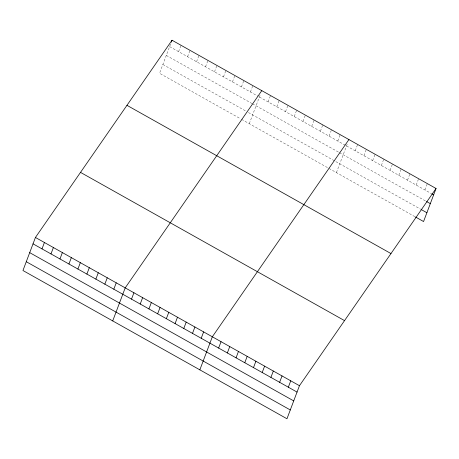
<?xml version="1.0" encoding="UTF-8"?>
<svg xmlns="http://www.w3.org/2000/svg" width="459" height="459" viewBox="0 0 459 459"><rect width="100%" height="100%" fill="white"/><g stroke="black" fill="none" stroke-linecap="round" stroke-linejoin="round"><path stroke-width="0.34" stroke-dasharray="2.29 1.72" d="M170.587 44.058L159.543 73.291L240.332 118.651M178.603 51.649L181.007 45.275M187.576 56.692L189.986 50.318M196.555 61.73L198.965 55.355M205.529 66.773L207.938 60.399M214.508 71.811L216.918 65.436M223.481 76.854L225.891 70.479M232.461 81.891L234.87 75.517M241.434 86.935L243.844 80.56M250.413 91.972L252.823 85.598M249.306 123.695L260.11 95.099M268.102 101.904L270.512 95.529M276.817 106.798L279.221 100.423M285.527 111.692L287.936 105.318M294.242 116.58L296.652 110.206M302.951 121.474L305.361 115.1M311.667 126.368L314.076 119.988M320.376 131.257L322.786 124.882M329.092 136.151L331.501 129.777M337.801 141.045L340.211 134.665M336.436 172.613L347.48 143.386M355.226 150.827L357.636 144.453M363.941 155.721L366.351 149.341M372.651 160.61L375.06 154.235M381.366 165.504L383.776 159.13M390.075 170.398L392.485 164.018M398.791 175.286L401.2 168.912M407.506 180.18L409.91 173.806M416.215 185.075L418.625 178.694M424.931 189.963L427.335 183.589M169.623 46.611L258.193 96.344M259.392 97.015L345.271 145.233M346.516 145.933L431.15 193.457M166.296 55.413L251.876 103.464M252.473 103.803L338.834 152.296M339.453 152.64L425.958 201.214M162.87 64.484L246.053 111.193M248.445 112.535L420.662 209.235M241.526 119.329L327.72 167.724M328.965 168.424L414.844 216.642"/><path stroke-width="0.69" d="M35.441 237.464L22.95 270.517L286.967 418.763L299.457 385.709L436.05 188.483L172.033 40.237L35.441 237.464L299.457 385.709M42.01 248.881L44.42 242.507M50.983 253.919L53.393 247.544M59.963 258.962L62.372 252.588M68.936 264L71.346 257.625M77.915 269.043L80.325 262.668M171.31 42.148L172.033 40.237M86.889 274.08L89.298 267.706M95.868 279.124L98.278 272.749M104.841 284.161L107.251 277.787M113.821 289.204L116.23 282.824M112.713 320.921L125.204 287.868L261.796 90.641M131.509 299.136L133.919 292.762M140.225 304.024L142.634 297.65M148.934 308.918L151.344 302.544M157.649 313.813L160.059 307.438M166.359 318.701L168.769 312.327M175.074 323.595L177.484 317.221M183.784 328.489L186.193 322.115M192.499 333.377L194.909 327.003M201.208 338.272L203.618 331.897M199.843 369.845L212.333 336.786L348.926 139.559M218.633 348.054L221.043 341.68M227.348 352.948L229.758 346.574M236.058 357.842L238.468 351.462M244.773 362.73L247.183 356.356M253.488 367.625L255.892 361.25M262.198 372.519L264.608 366.139M270.913 377.407L273.317 371.033M279.623 382.301L282.033 375.927M288.338 387.195L290.748 380.815M436.05 188.483L423.559 221.536L415.47 216.992M431.776 193.807L433.64 194.857M426.577 201.564L430.312 203.658M421.287 209.585L426.887 212.729M126.959 105.323L390.976 253.563M80.514 172.377L344.531 320.623M33.031 243.838L297.048 392.084M29.703 252.645L293.72 400.891M26.278 261.716L290.295 409.962"/></g></svg>
